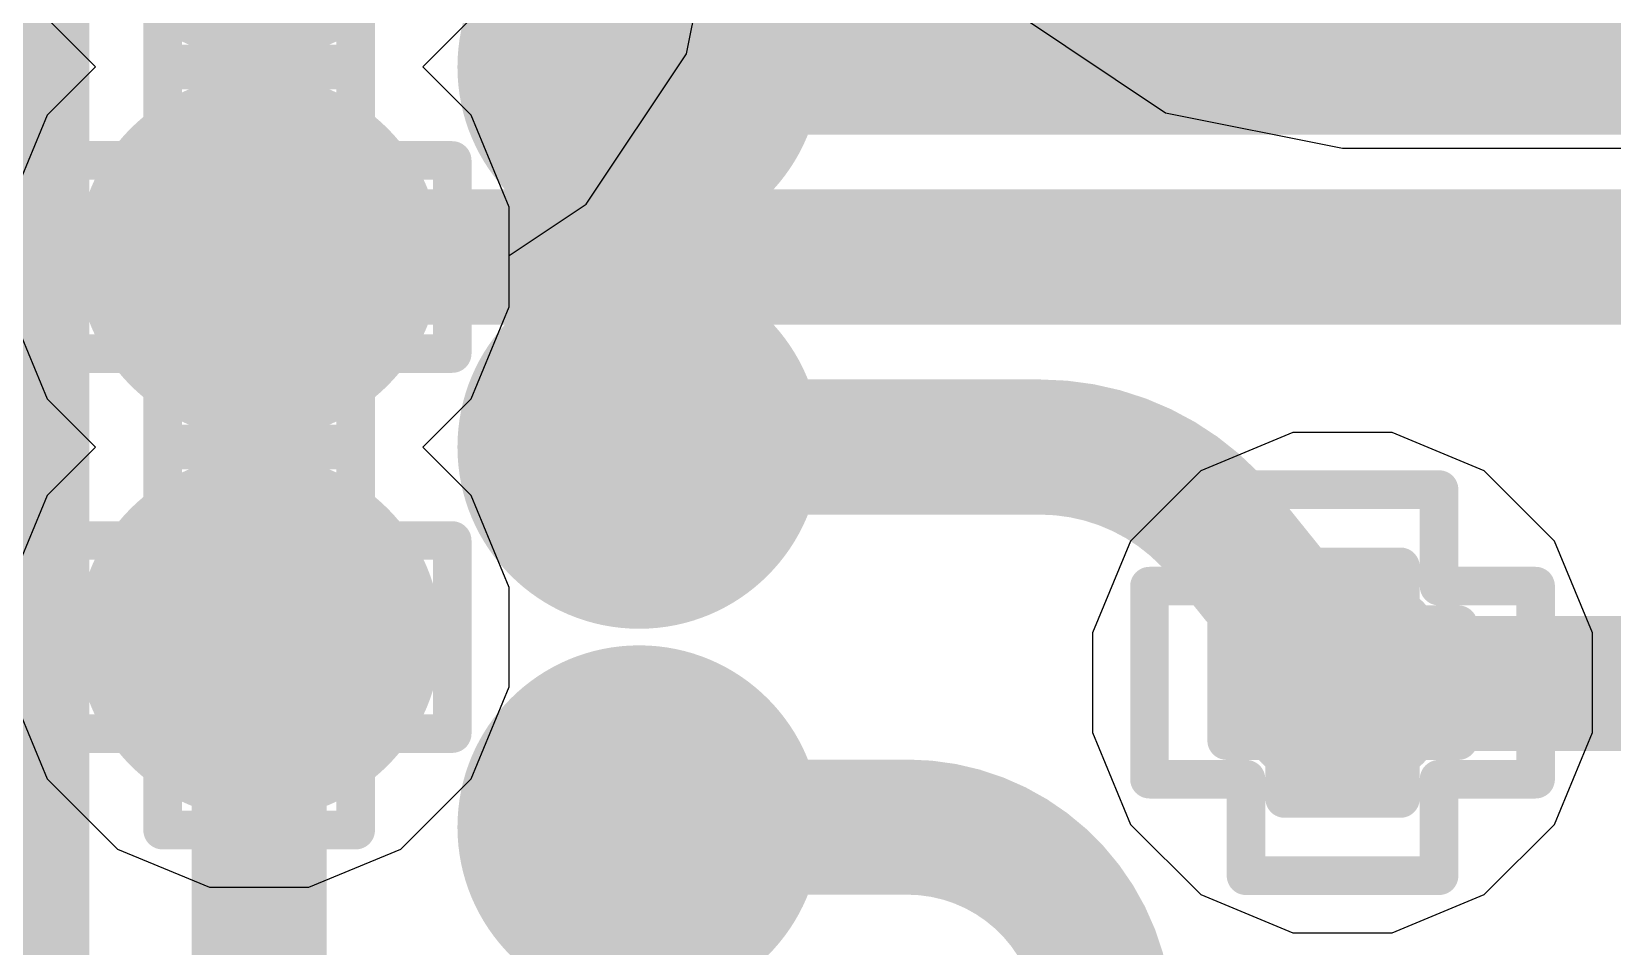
# Model space of a CAD drawing. Header units: inches. Extents: x -2 to 5376, y -4 to 5426.
# Drawn here: x 126.037 to 128.117, y 36.763 to 37.967 of the extents above; entities that cross this region are included whole.
import ezdxf

# ---------------------------------------------------------------- set-up
doc = ezdxf.new("R2010")
doc.units = ezdxf.units.IN
for name, color, linetype in [('Bottom Layer', 5, 'Continuous'), ('Drill Drawing', 1, 'Continuous'), ('Layer 1', 16, 'Continuous'), ('Layer 2', 76, 'Continuous'), ('Top Layer', 1, 'Continuous'), ('Top Paste', 8, 'Continuous'), ('Top Solder', 216, 'Continuous'), ('Via Holes', 16, 'Continuous')]:
    doc.layers.add(name, color=color, linetype=linetype)

# ---------------------------------------------------------------- blocks, each defined once
blk = doc.blocks.new('AQFN_73_EP_7_7__144')
at = {"layer": 'Top Layer'}
h = blk.add_hatch(color=1, dxfattribs=at)
edge = h.paths.add_edge_path()
edge.add_arc((3.25, -1.25), 0.1375, 0, 360)
h = blk.add_hatch(color=1, dxfattribs=at)
edge = h.paths.add_edge_path()
edge.add_arc((2.75, -1.5), 0.1375, 0, 360)
h = blk.add_hatch(color=1, dxfattribs=at)
edge = h.paths.add_edge_path()
edge.add_arc((3.25, -1.75), 0.1375, 0, 360)
h = blk.add_hatch(color=1, dxfattribs=at)
edge = h.paths.add_edge_path()
edge.add_arc((2.75, -2), 0.1375, 0, 360)
h = blk.add_hatch(color=1, dxfattribs=at)
edge = h.paths.add_edge_path()
edge.add_arc((3.25, -2.25), 0.1375, 0, 360)
at = {"layer": 'Top Paste'}
h = blk.add_hatch(color=8, dxfattribs=at)
edge = h.paths.add_edge_path()
edge.add_arc((3.25, -1.25), 0.1375, 0, 360)
h = blk.add_hatch(color=8, dxfattribs=at)
edge = h.paths.add_edge_path()
edge.add_arc((2.75, -1.5), 0.1375, 0, 360)
h = blk.add_hatch(color=8, dxfattribs=at)
edge = h.paths.add_edge_path()
edge.add_arc((3.25, -1.75), 0.1375, 0, 360)
h = blk.add_hatch(color=8, dxfattribs=at)
edge = h.paths.add_edge_path()
edge.add_arc((2.75, -2), 0.1375, 0, 360)
h = blk.add_hatch(color=8, dxfattribs=at)
edge = h.paths.add_edge_path()
edge.add_arc((3.25, -2.25), 0.1375, 0, 360)
at = {"layer": 'Top Solder'}
blk.add_hatch(color=216, dxfattribs=at).paths.add_polyline_path([(-2.5266, 2.5266), (2.5266, 2.5266), (2.5266, -2.5266), (-2.5266, -2.5266)])
h = blk.add_hatch(color=216, dxfattribs=at)
edge = h.paths.add_edge_path()
edge.add_arc((2.75, -1), 0.2391, 0, 360)
h = blk.add_hatch(color=216, dxfattribs=at)
edge = h.paths.add_edge_path()
edge.add_arc((3.25, -1.25), 0.2391, 0, 360)
h = blk.add_hatch(color=216, dxfattribs=at)
edge = h.paths.add_edge_path()
edge.add_arc((2.75, -1.5), 0.2391, 0, 360)
h = blk.add_hatch(color=216, dxfattribs=at)
edge = h.paths.add_edge_path()
edge.add_arc((3.25, -1.75), 0.2391, 0, 360)
h = blk.add_hatch(color=216, dxfattribs=at)
edge = h.paths.add_edge_path()
edge.add_arc((2.75, -2), 0.2391, 0, 360)
h = blk.add_hatch(color=216, dxfattribs=at)
edge = h.paths.add_edge_path()
edge.add_arc((3.25, -2.25), 0.2391, 0, 360)

msp = doc.modelspace()

# ---------------------------------------------------------------- hatches: boundary and pattern name
at = {"layer": 'Bottom Layer'}
h = msp.add_hatch(color=5, dxfattribs=at)
edge = h.paths.add_edge_path()
edge.add_arc((126.3366, 37.6704), 0.15, 0, 360)
h = msp.add_hatch(color=5, dxfattribs=at)
edge = h.paths.add_edge_path()
edge.add_arc((126.3366, 37.1704), 0.15, 0, 360)
h = msp.add_hatch(color=5, dxfattribs=at)
edge = h.paths.add_edge_path()
edge.add_arc((127.762, 37.1104), 0.15, 0, 360)
at = {"layer": 'Layer 1'}
h = msp.add_hatch(color=16, dxfattribs=at)
edge = h.paths.add_edge_path()
edge.add_arc((126.3366, 37.6704), 0.15, 0, 360)
h = msp.add_hatch(color=16, dxfattribs=at)
edge = h.paths.add_edge_path()
edge.add_arc((126.3366, 37.1704), 0.15, 0, 360)
h = msp.add_hatch(color=16, dxfattribs=at)
edge = h.paths.add_edge_path()
edge.add_arc((127.762, 37.1104), 0.15, 0, 360)
at = {"layer": 'Layer 2'}
h = msp.add_hatch(color=76, dxfattribs=at)
edge = h.paths.add_edge_path()
edge.add_arc((126.3366, 37.6704), 0.15, 0, 360)
h = msp.add_hatch(color=76, dxfattribs=at)
edge = h.paths.add_edge_path()
edge.add_arc((126.3366, 37.1704), 0.15, 0, 360)
h = msp.add_hatch(color=76, dxfattribs=at)
edge = h.paths.add_edge_path()
edge.add_arc((127.762, 37.1104), 0.15, 0, 360)
at = {"layer": 'Top Layer'}
h = msp.add_hatch(color=1, dxfattribs=at)
edge = h.paths.add_edge_path()
edge.add_arc((126.3366, 37.6704), 0.15, 0, 360)
h = msp.add_hatch(color=1, dxfattribs=at)
edge = h.paths.add_edge_path()
edge.add_arc((126.3366, 37.1704), 0.15, 0, 360)
h = msp.add_hatch(color=1, dxfattribs=at)
edge = h.paths.add_edge_path()
edge.add_arc((127.762, 37.1104), 0.15, 0, 360)
at = {"layer": 'Via Holes'}
h = msp.add_hatch(color=7, dxfattribs=at)
edge = h.paths.add_edge_path()
edge.add_arc((126.3366, 37.6704), 0.075, 0, 360)
h = msp.add_hatch(color=7, dxfattribs=at)
edge = h.paths.add_edge_path()
edge.add_arc((126.3366, 37.1704), 0.075, 0, 360)
h = msp.add_hatch(color=7, dxfattribs=at)
edge = h.paths.add_edge_path()
edge.add_arc((127.762, 37.1104), 0.075, 0, 360)

# ---------------------------------------------------------------- linework, layer by layer
at = {"layer": 'Bottom Layer'}
for p, q in [((126.0577, 37.984), (126.1213, 37.9204)), ((126.5519, 37.9204), (126.6155, 37.984)), ((126.1213, 37.9204), (126.0577, 37.8568)), ((126.6155, 37.8568), (126.5519, 37.9204)), ((126.0577, 37.8568), (126.0076, 37.7358)), ((126.6656, 37.7358), (126.6155, 37.8568)), ((126.6656, 37.605), (126.6656, 37.7358)), ((126.0076, 37.605), (126.0577, 37.484)), ((126.6155, 37.484), (126.6656, 37.605)), ((126.0577, 37.484), (126.1213, 37.4204)), ((126.5519, 37.4204), (126.6155, 37.484)), ((127.6966, 37.4394), (127.5756, 37.3893)), ((127.8274, 37.4394), (127.6966, 37.4394)), ((127.9484, 37.3893), (127.8274, 37.4394)), ((126.1213, 37.4204), (126.0577, 37.3568)), ((126.6155, 37.3568), (126.5519, 37.4204)), ((127.5756, 37.3893), (127.4831, 37.2967)), ((128.0409, 37.2967), (127.9484, 37.3893)), ((126.0577, 37.3568), (126.0076, 37.2358)), ((126.6656, 37.2358), (126.6155, 37.3568)), ((127.4831, 37.2967), (127.433, 37.1758)), ((128.091, 37.1758), (128.0409, 37.2967)), ((126.6656, 37.105), (126.6656, 37.2358)), ((127.433, 37.1758), (127.433, 37.0449)), ((128.091, 37.0449), (128.091, 37.1758)), ((126.0076, 37.105), (126.0577, 36.984)), ((126.6155, 36.984), (126.6656, 37.105)), ((127.433, 37.0449), (127.4831, 36.924)), ((128.0409, 36.924), (128.091, 37.0449)), ((126.0577, 36.984), (126.1502, 36.8915)), ((126.523, 36.8915), (126.6155, 36.984)), ((127.4831, 36.924), (127.5756, 36.8315)), ((127.9484, 36.8315), (128.0409, 36.924)), ((126.1502, 36.8915), (126.2712, 36.8414)), ((126.402, 36.8414), (126.523, 36.8915)), ((126.2712, 36.8414), (126.402, 36.8414)), ((127.5756, 36.8315), (127.6966, 36.7814)), ((127.8274, 36.7814), (127.9484, 36.8315)), ((127.6966, 36.7814), (127.8274, 36.7814))]:
    msp.add_line(p, q, dxfattribs=at)
at = {"layer": 'Drill Drawing'}
for points in [[(126.2096, 37.9164, 0.0508, 0.0508, 0), (126.2096, 38.0434, 0.0508, 0.0508, 0)], [(126.4636, 37.9164, 0.0508, 0.0508, 0), (126.4636, 38.0434, 0.0508, 0.0508, 0)], [(126.2096, 37.7974, 0.0508, 0.0508, 0), (126.2096, 37.9244, 0.0508, 0.0508, 0)], [(126.2096, 37.9244, 0.0508, 0.0508, 0), (126.4636, 37.9244, 0.0508, 0.0508, 0)], [(126.2096, 37.9164, 0.0508, 0.0508, 0), (126.4636, 37.9164, 0.0508, 0.0508, 0)], [(126.4636, 37.7974, 0.0508, 0.0508, 0), (126.4636, 37.9244, 0.0508, 0.0508, 0)], [(126.2604, 37.7466, 0.0508, 0.0508, 0), (126.2604, 37.8228, 0.0508, 0.0508, 0)], [(126.2604, 37.8228, 0.0508, 0.0508, 0), (126.4128, 37.8228, 0.0508, 0.0508, 0)], [(126.4128, 37.7466, 0.0508, 0.0508, 0), (126.4128, 37.8228, 0.0508, 0.0508, 0)], [(126.0826, 37.5434, 0.0508, 0.0508, 0), (126.0826, 37.7974, 0.0508, 0.0508, 0)], [(126.0826, 37.7974, 0.0508, 0.0508, 0), (126.2096, 37.7974, 0.0508, 0.0508, 0)], [(126.4636, 37.7974, 0.0508, 0.0508, 0), (126.5906, 37.7974, 0.0508, 0.0508, 0)], [(126.5906, 37.5434, 0.0508, 0.0508, 0), (126.5906, 37.7974, 0.0508, 0.0508, 0)], [(126.1842, 37.5942, 0.0508, 0.0508, 0), (126.1842, 37.7466, 0.0508, 0.0508, 0)], [(126.1842, 37.7466, 0.0508, 0.0508, 0), (126.2604, 37.7466, 0.0508, 0.0508, 0)], [(126.4128, 37.7466, 0.0508, 0.0508, 0), (126.489, 37.7466, 0.0508, 0.0508, 0)], [(126.489, 37.5942, 0.0508, 0.0508, 0), (126.489, 37.7466, 0.0508, 0.0508, 0)], [(126.1842, 37.5942, 0.0508, 0.0508, 0), (126.2604, 37.5942, 0.0508, 0.0508, 0)], [(126.2604, 37.518, 0.0508, 0.0508, 0), (126.2604, 37.5942, 0.0508, 0.0508, 0)], [(126.4128, 37.5942, 0.0508, 0.0508, 0), (126.489, 37.5942, 0.0508, 0.0508, 0)], [(126.4128, 37.518, 0.0508, 0.0508, 0), (126.4128, 37.5942, 0.0508, 0.0508, 0)], [(126.0826, 37.5434, 0.0508, 0.0508, 0), (126.2096, 37.5434, 0.0508, 0.0508, 0)], [(126.2096, 37.4164, 0.0508, 0.0508, 0), (126.2096, 37.5434, 0.0508, 0.0508, 0)], [(126.4636, 37.5434, 0.0508, 0.0508, 0), (126.5906, 37.5434, 0.0508, 0.0508, 0)], [(126.4636, 37.4164, 0.0508, 0.0508, 0), (126.4636, 37.5434, 0.0508, 0.0508, 0)], [(126.2604, 37.518, 0.0508, 0.0508, 0), (126.4128, 37.518, 0.0508, 0.0508, 0)], [(126.2096, 37.2974, 0.0508, 0.0508, 0), (126.2096, 37.4244, 0.0508, 0.0508, 0)], [(126.2096, 37.4244, 0.0508, 0.0508, 0), (126.4636, 37.4244, 0.0508, 0.0508, 0)], [(126.2096, 37.4164, 0.0508, 0.0508, 0), (126.4636, 37.4164, 0.0508, 0.0508, 0)], [(126.4636, 37.2974, 0.0508, 0.0508, 0), (126.4636, 37.4244, 0.0508, 0.0508, 0)], [(127.635, 37.2374, 0.0508, 0.0508, 0), (127.635, 37.3644, 0.0508, 0.0508, 0)], [(127.635, 37.3644, 0.0508, 0.0508, 0), (127.889, 37.3644, 0.0508, 0.0508, 0)], [(127.889, 37.2374, 0.0508, 0.0508, 0), (127.889, 37.3644, 0.0508, 0.0508, 0)], [(126.2604, 37.2466, 0.0508, 0.0508, 0), (126.2604, 37.3228, 0.0508, 0.0508, 0)], [(126.2604, 37.3228, 0.0508, 0.0508, 0), (126.4128, 37.3228, 0.0508, 0.0508, 0)], [(126.4128, 37.2466, 0.0508, 0.0508, 0), (126.4128, 37.3228, 0.0508, 0.0508, 0)], [(126.0826, 37.0434, 0.0508, 0.0508, 0), (126.0826, 37.2974, 0.0508, 0.0508, 0)], [(126.0826, 37.2974, 0.0508, 0.0508, 0), (126.2096, 37.2974, 0.0508, 0.0508, 0)], [(126.4636, 37.2974, 0.0508, 0.0508, 0), (126.5906, 37.2974, 0.0508, 0.0508, 0)], [(126.5906, 37.0434, 0.0508, 0.0508, 0), (126.5906, 37.2974, 0.0508, 0.0508, 0)], [(126.1842, 37.0942, 0.0508, 0.0508, 0), (126.1842, 37.2466, 0.0508, 0.0508, 0)], [(126.1842, 37.2466, 0.0508, 0.0508, 0), (126.2604, 37.2466, 0.0508, 0.0508, 0)], [(126.4128, 37.2466, 0.0508, 0.0508, 0), (126.489, 37.2466, 0.0508, 0.0508, 0)], [(126.489, 37.0942, 0.0508, 0.0508, 0), (126.489, 37.2466, 0.0508, 0.0508, 0)], [(127.6858, 37.1866, 0.0508, 0.0508, 0), (127.6858, 37.2628, 0.0508, 0.0508, 0)], [(127.6858, 37.2628, 0.0508, 0.0508, 0), (127.8382, 37.2628, 0.0508, 0.0508, 0)], [(127.8382, 37.1866, 0.0508, 0.0508, 0), (127.8382, 37.2628, 0.0508, 0.0508, 0)], [(127.508, 36.9834, 0.0508, 0.0508, 0), (127.508, 37.2374, 0.0508, 0.0508, 0)], [(127.508, 37.2374, 0.0508, 0.0508, 0), (127.635, 37.2374, 0.0508, 0.0508, 0)], [(127.889, 37.2374, 0.0508, 0.0508, 0), (128.016, 37.2374, 0.0508, 0.0508, 0)], [(128.016, 36.9834, 0.0508, 0.0508, 0), (128.016, 37.2374, 0.0508, 0.0508, 0)], [(127.6096, 37.0342, 0.0508, 0.0508, 0), (127.6096, 37.1866, 0.0508, 0.0508, 0)], [(127.6096, 37.1866, 0.0508, 0.0508, 0), (127.6858, 37.1866, 0.0508, 0.0508, 0)], [(127.8382, 37.1866, 0.0508, 0.0508, 0), (127.9144, 37.1866, 0.0508, 0.0508, 0)], [(127.9144, 37.0342, 0.0508, 0.0508, 0), (127.9144, 37.1866, 0.0508, 0.0508, 0)], [(126.1842, 37.0942, 0.0508, 0.0508, 0), (126.2604, 37.0942, 0.0508, 0.0508, 0)], [(126.2604, 37.018, 0.0508, 0.0508, 0), (126.2604, 37.0942, 0.0508, 0.0508, 0)], [(126.4128, 37.0942, 0.0508, 0.0508, 0), (126.489, 37.0942, 0.0508, 0.0508, 0)], [(126.4128, 37.018, 0.0508, 0.0508, 0), (126.4128, 37.0942, 0.0508, 0.0508, 0)], [(126.0826, 37.0434, 0.0508, 0.0508, 0), (126.2096, 37.0434, 0.0508, 0.0508, 0)], [(126.2096, 36.9164, 0.0508, 0.0508, 0), (126.2096, 37.0434, 0.0508, 0.0508, 0)], [(126.4636, 37.0434, 0.0508, 0.0508, 0), (126.5906, 37.0434, 0.0508, 0.0508, 0)], [(126.4636, 36.9164, 0.0508, 0.0508, 0), (126.4636, 37.0434, 0.0508, 0.0508, 0)], [(126.2604, 37.018, 0.0508, 0.0508, 0), (126.4128, 37.018, 0.0508, 0.0508, 0)], [(127.6096, 37.0342, 0.0508, 0.0508, 0), (127.6858, 37.0342, 0.0508, 0.0508, 0)], [(127.6858, 36.958, 0.0508, 0.0508, 0), (127.6858, 37.0342, 0.0508, 0.0508, 0)], [(127.8382, 37.0342, 0.0508, 0.0508, 0), (127.9144, 37.0342, 0.0508, 0.0508, 0)], [(127.8382, 36.958, 0.0508, 0.0508, 0), (127.8382, 37.0342, 0.0508, 0.0508, 0)], [(127.508, 36.9834, 0.0508, 0.0508, 0), (127.635, 36.9834, 0.0508, 0.0508, 0)], [(127.635, 36.8564, 0.0508, 0.0508, 0), (127.635, 36.9834, 0.0508, 0.0508, 0)], [(127.889, 36.9834, 0.0508, 0.0508, 0), (128.016, 36.9834, 0.0508, 0.0508, 0)], [(127.889, 36.8564, 0.0508, 0.0508, 0), (127.889, 36.9834, 0.0508, 0.0508, 0)], [(127.6858, 36.958, 0.0508, 0.0508, 0), (127.8382, 36.958, 0.0508, 0.0508, 0)], [(126.2096, 36.9164, 0.0508, 0.0508, 0), (126.4636, 36.9164, 0.0508, 0.0508, 0)], [(127.635, 36.8564, 0.0508, 0.0508, 0), (127.889, 36.8564, 0.0508, 0.0508, 0)]]:
    msp.add_lwpolyline(points, format="xyseb", dxfattribs=at)
for points in [[(126.1969, 37.9244, 0.0254, 0.0254, 1), (126.2223, 37.9244, 0.0254, 0.0254, 1)], [(126.1969, 37.9244, 0.0254, 0.0254, 1), (126.2223, 37.9244, 0.0254, 0.0254, 1)], [(126.1969, 37.9164, 0.0254, 0.0254, 1), (126.2223, 37.9164, 0.0254, 0.0254, 1)], [(126.1969, 37.9164, 0.0254, 0.0254, 1), (126.2223, 37.9164, 0.0254, 0.0254, 1)], [(126.4509, 37.9244, 0.0254, 0.0254, 1), (126.4763, 37.9244, 0.0254, 0.0254, 1)], [(126.4509, 37.9244, 0.0254, 0.0254, 1), (126.4763, 37.9244, 0.0254, 0.0254, 1)], [(126.4509, 37.9164, 0.0254, 0.0254, 1), (126.4763, 37.9164, 0.0254, 0.0254, 1)], [(126.4509, 37.9164, 0.0254, 0.0254, 1), (126.4763, 37.9164, 0.0254, 0.0254, 1)], [(126.2477, 37.8228, 0.0254, 0.0254, 1), (126.2731, 37.8228, 0.0254, 0.0254, 1)], [(126.2477, 37.8228, 0.0254, 0.0254, 1), (126.2731, 37.8228, 0.0254, 0.0254, 1)], [(126.4001, 37.8228, 0.0254, 0.0254, 1), (126.4255, 37.8228, 0.0254, 0.0254, 1)], [(126.4001, 37.8228, 0.0254, 0.0254, 1), (126.4255, 37.8228, 0.0254, 0.0254, 1)], [(126.0699, 37.7974, 0.0254, 0.0254, 1), (126.0953, 37.7974, 0.0254, 0.0254, 1)], [(126.0699, 37.7974, 0.0254, 0.0254, 1), (126.0953, 37.7974, 0.0254, 0.0254, 1)], [(126.1969, 37.7974, 0.0254, 0.0254, 1), (126.2223, 37.7974, 0.0254, 0.0254, 1)], [(126.1969, 37.7974, 0.0254, 0.0254, 1), (126.2223, 37.7974, 0.0254, 0.0254, 1)], [(126.4509, 37.7974, 0.0254, 0.0254, 1), (126.4763, 37.7974, 0.0254, 0.0254, 1)], [(126.4509, 37.7974, 0.0254, 0.0254, 1), (126.4763, 37.7974, 0.0254, 0.0254, 1)], [(126.5779, 37.7974, 0.0254, 0.0254, 1), (126.6033, 37.7974, 0.0254, 0.0254, 1)], [(126.5779, 37.7974, 0.0254, 0.0254, 1), (126.6033, 37.7974, 0.0254, 0.0254, 1)], [(126.1715, 37.7466, 0.0254, 0.0254, 1), (126.1969, 37.7466, 0.0254, 0.0254, 1)], [(126.1715, 37.7466, 0.0254, 0.0254, 1), (126.1969, 37.7466, 0.0254, 0.0254, 1)], [(126.2477, 37.7466, 0.0254, 0.0254, 1), (126.2731, 37.7466, 0.0254, 0.0254, 1)], [(126.2477, 37.7466, 0.0254, 0.0254, 1), (126.2731, 37.7466, 0.0254, 0.0254, 1)], [(126.4001, 37.7466, 0.0254, 0.0254, 1), (126.4255, 37.7466, 0.0254, 0.0254, 1)], [(126.4001, 37.7466, 0.0254, 0.0254, 1), (126.4255, 37.7466, 0.0254, 0.0254, 1)], [(126.4763, 37.7466, 0.0254, 0.0254, 1), (126.5017, 37.7466, 0.0254, 0.0254, 1)], [(126.4763, 37.7466, 0.0254, 0.0254, 1), (126.5017, 37.7466, 0.0254, 0.0254, 1)], [(126.1715, 37.5942, 0.0254, 0.0254, 1), (126.1969, 37.5942, 0.0254, 0.0254, 1)], [(126.1715, 37.5942, 0.0254, 0.0254, 1), (126.1969, 37.5942, 0.0254, 0.0254, 1)], [(126.2477, 37.5942, 0.0254, 0.0254, 1), (126.2731, 37.5942, 0.0254, 0.0254, 1)], [(126.2477, 37.5942, 0.0254, 0.0254, 1), (126.2731, 37.5942, 0.0254, 0.0254, 1)], [(126.4001, 37.5942, 0.0254, 0.0254, 1), (126.4255, 37.5942, 0.0254, 0.0254, 1)], [(126.4001, 37.5942, 0.0254, 0.0254, 1), (126.4255, 37.5942, 0.0254, 0.0254, 1)], [(126.4763, 37.5942, 0.0254, 0.0254, 1), (126.5017, 37.5942, 0.0254, 0.0254, 1)], [(126.4763, 37.5942, 0.0254, 0.0254, 1), (126.5017, 37.5942, 0.0254, 0.0254, 1)], [(126.0699, 37.5434, 0.0254, 0.0254, 1), (126.0953, 37.5434, 0.0254, 0.0254, 1)], [(126.0699, 37.5434, 0.0254, 0.0254, 1), (126.0953, 37.5434, 0.0254, 0.0254, 1)], [(126.1969, 37.5434, 0.0254, 0.0254, 1), (126.2223, 37.5434, 0.0254, 0.0254, 1)], [(126.1969, 37.5434, 0.0254, 0.0254, 1), (126.2223, 37.5434, 0.0254, 0.0254, 1)], [(126.4509, 37.5434, 0.0254, 0.0254, 1), (126.4763, 37.5434, 0.0254, 0.0254, 1)], [(126.4509, 37.5434, 0.0254, 0.0254, 1), (126.4763, 37.5434, 0.0254, 0.0254, 1)], [(126.5779, 37.5434, 0.0254, 0.0254, 1), (126.6033, 37.5434, 0.0254, 0.0254, 1)], [(126.5779, 37.5434, 0.0254, 0.0254, 1), (126.6033, 37.5434, 0.0254, 0.0254, 1)], [(126.2477, 37.518, 0.0254, 0.0254, 1), (126.2731, 37.518, 0.0254, 0.0254, 1)], [(126.2477, 37.518, 0.0254, 0.0254, 1), (126.2731, 37.518, 0.0254, 0.0254, 1)], [(126.4001, 37.518, 0.0254, 0.0254, 1), (126.4255, 37.518, 0.0254, 0.0254, 1)], [(126.4001, 37.518, 0.0254, 0.0254, 1), (126.4255, 37.518, 0.0254, 0.0254, 1)], [(126.1969, 37.4244, 0.0254, 0.0254, 1), (126.2223, 37.4244, 0.0254, 0.0254, 1)], [(126.1969, 37.4244, 0.0254, 0.0254, 1), (126.2223, 37.4244, 0.0254, 0.0254, 1)], [(126.1969, 37.4164, 0.0254, 0.0254, 1), (126.2223, 37.4164, 0.0254, 0.0254, 1)], [(126.1969, 37.4164, 0.0254, 0.0254, 1), (126.2223, 37.4164, 0.0254, 0.0254, 1)], [(126.4509, 37.4244, 0.0254, 0.0254, 1), (126.4763, 37.4244, 0.0254, 0.0254, 1)], [(126.4509, 37.4244, 0.0254, 0.0254, 1), (126.4763, 37.4244, 0.0254, 0.0254, 1)], [(126.4509, 37.4164, 0.0254, 0.0254, 1), (126.4763, 37.4164, 0.0254, 0.0254, 1)], [(126.4509, 37.4164, 0.0254, 0.0254, 1), (126.4763, 37.4164, 0.0254, 0.0254, 1)], [(127.6223, 37.3644, 0.0254, 0.0254, 1), (127.6477, 37.3644, 0.0254, 0.0254, 1)], [(127.6223, 37.3644, 0.0254, 0.0254, 1), (127.6477, 37.3644, 0.0254, 0.0254, 1)], [(127.8763, 37.3644, 0.0254, 0.0254, 1), (127.9017, 37.3644, 0.0254, 0.0254, 1)], [(127.8763, 37.3644, 0.0254, 0.0254, 1), (127.9017, 37.3644, 0.0254, 0.0254, 1)], [(126.2477, 37.3228, 0.0254, 0.0254, 1), (126.2731, 37.3228, 0.0254, 0.0254, 1)], [(126.2477, 37.3228, 0.0254, 0.0254, 1), (126.2731, 37.3228, 0.0254, 0.0254, 1)], [(126.4001, 37.3228, 0.0254, 0.0254, 1), (126.4255, 37.3228, 0.0254, 0.0254, 1)], [(126.4001, 37.3228, 0.0254, 0.0254, 1), (126.4255, 37.3228, 0.0254, 0.0254, 1)], [(126.0699, 37.2974, 0.0254, 0.0254, 1), (126.0953, 37.2974, 0.0254, 0.0254, 1)], [(126.0699, 37.2974, 0.0254, 0.0254, 1), (126.0953, 37.2974, 0.0254, 0.0254, 1)], [(126.1969, 37.2974, 0.0254, 0.0254, 1), (126.2223, 37.2974, 0.0254, 0.0254, 1)], [(126.1969, 37.2974, 0.0254, 0.0254, 1), (126.2223, 37.2974, 0.0254, 0.0254, 1)], [(126.4509, 37.2974, 0.0254, 0.0254, 1), (126.4763, 37.2974, 0.0254, 0.0254, 1)], [(126.4509, 37.2974, 0.0254, 0.0254, 1), (126.4763, 37.2974, 0.0254, 0.0254, 1)], [(126.5779, 37.2974, 0.0254, 0.0254, 1), (126.6033, 37.2974, 0.0254, 0.0254, 1)], [(126.5779, 37.2974, 0.0254, 0.0254, 1), (126.6033, 37.2974, 0.0254, 0.0254, 1)], [(126.1715, 37.2466, 0.0254, 0.0254, 1), (126.1969, 37.2466, 0.0254, 0.0254, 1)], [(126.1715, 37.2466, 0.0254, 0.0254, 1), (126.1969, 37.2466, 0.0254, 0.0254, 1)], [(126.2477, 37.2466, 0.0254, 0.0254, 1), (126.2731, 37.2466, 0.0254, 0.0254, 1)], [(126.2477, 37.2466, 0.0254, 0.0254, 1), (126.2731, 37.2466, 0.0254, 0.0254, 1)], [(126.4001, 37.2466, 0.0254, 0.0254, 1), (126.4255, 37.2466, 0.0254, 0.0254, 1)], [(126.4001, 37.2466, 0.0254, 0.0254, 1), (126.4255, 37.2466, 0.0254, 0.0254, 1)], [(126.4763, 37.2466, 0.0254, 0.0254, 1), (126.5017, 37.2466, 0.0254, 0.0254, 1)], [(126.4763, 37.2466, 0.0254, 0.0254, 1), (126.5017, 37.2466, 0.0254, 0.0254, 1)], [(127.6731, 37.2628, 0.0254, 0.0254, 1), (127.6985, 37.2628, 0.0254, 0.0254, 1)], [(127.6731, 37.2628, 0.0254, 0.0254, 1), (127.6985, 37.2628, 0.0254, 0.0254, 1)], [(127.8255, 37.2628, 0.0254, 0.0254, 1), (127.8509, 37.2628, 0.0254, 0.0254, 1)], [(127.8255, 37.2628, 0.0254, 0.0254, 1), (127.8509, 37.2628, 0.0254, 0.0254, 1)], [(127.4953, 37.2374, 0.0254, 0.0254, 1), (127.5207, 37.2374, 0.0254, 0.0254, 1)], [(127.4953, 37.2374, 0.0254, 0.0254, 1), (127.5207, 37.2374, 0.0254, 0.0254, 1)], [(127.6223, 37.2374, 0.0254, 0.0254, 1), (127.6477, 37.2374, 0.0254, 0.0254, 1)], [(127.6223, 37.2374, 0.0254, 0.0254, 1), (127.6477, 37.2374, 0.0254, 0.0254, 1)], [(127.8763, 37.2374, 0.0254, 0.0254, 1), (127.9017, 37.2374, 0.0254, 0.0254, 1)], [(127.8763, 37.2374, 0.0254, 0.0254, 1), (127.9017, 37.2374, 0.0254, 0.0254, 1)], [(128.0033, 37.2374, 0.0254, 0.0254, 1), (128.0287, 37.2374, 0.0254, 0.0254, 1)], [(128.0033, 37.2374, 0.0254, 0.0254, 1), (128.0287, 37.2374, 0.0254, 0.0254, 1)], [(127.5969, 37.1866, 0.0254, 0.0254, 1), (127.6223, 37.1866, 0.0254, 0.0254, 1)], [(127.5969, 37.1866, 0.0254, 0.0254, 1), (127.6223, 37.1866, 0.0254, 0.0254, 1)], [(127.6731, 37.1866, 0.0254, 0.0254, 1), (127.6985, 37.1866, 0.0254, 0.0254, 1)], [(127.6731, 37.1866, 0.0254, 0.0254, 1), (127.6985, 37.1866, 0.0254, 0.0254, 1)], [(127.8255, 37.1866, 0.0254, 0.0254, 1), (127.8509, 37.1866, 0.0254, 0.0254, 1)], [(127.8255, 37.1866, 0.0254, 0.0254, 1), (127.8509, 37.1866, 0.0254, 0.0254, 1)], [(127.9017, 37.1866, 0.0254, 0.0254, 1), (127.9271, 37.1866, 0.0254, 0.0254, 1)], [(127.9017, 37.1866, 0.0254, 0.0254, 1), (127.9271, 37.1866, 0.0254, 0.0254, 1)], [(126.1715, 37.0942, 0.0254, 0.0254, 1), (126.1969, 37.0942, 0.0254, 0.0254, 1)], [(126.1715, 37.0942, 0.0254, 0.0254, 1), (126.1969, 37.0942, 0.0254, 0.0254, 1)], [(126.2477, 37.0942, 0.0254, 0.0254, 1), (126.2731, 37.0942, 0.0254, 0.0254, 1)], [(126.2477, 37.0942, 0.0254, 0.0254, 1), (126.2731, 37.0942, 0.0254, 0.0254, 1)], [(126.4001, 37.0942, 0.0254, 0.0254, 1), (126.4255, 37.0942, 0.0254, 0.0254, 1)], [(126.4001, 37.0942, 0.0254, 0.0254, 1), (126.4255, 37.0942, 0.0254, 0.0254, 1)], [(126.4763, 37.0942, 0.0254, 0.0254, 1), (126.5017, 37.0942, 0.0254, 0.0254, 1)], [(126.4763, 37.0942, 0.0254, 0.0254, 1), (126.5017, 37.0942, 0.0254, 0.0254, 1)], [(126.0699, 37.0434, 0.0254, 0.0254, 1), (126.0953, 37.0434, 0.0254, 0.0254, 1)], [(126.0699, 37.0434, 0.0254, 0.0254, 1), (126.0953, 37.0434, 0.0254, 0.0254, 1)], [(126.1969, 37.0434, 0.0254, 0.0254, 1), (126.2223, 37.0434, 0.0254, 0.0254, 1)], [(126.1969, 37.0434, 0.0254, 0.0254, 1), (126.2223, 37.0434, 0.0254, 0.0254, 1)], [(126.4509, 37.0434, 0.0254, 0.0254, 1), (126.4763, 37.0434, 0.0254, 0.0254, 1)], [(126.4509, 37.0434, 0.0254, 0.0254, 1), (126.4763, 37.0434, 0.0254, 0.0254, 1)], [(126.5779, 37.0434, 0.0254, 0.0254, 1), (126.6033, 37.0434, 0.0254, 0.0254, 1)], [(126.5779, 37.0434, 0.0254, 0.0254, 1), (126.6033, 37.0434, 0.0254, 0.0254, 1)], [(126.2477, 37.018, 0.0254, 0.0254, 1), (126.2731, 37.018, 0.0254, 0.0254, 1)], [(126.2477, 37.018, 0.0254, 0.0254, 1), (126.2731, 37.018, 0.0254, 0.0254, 1)], [(126.4001, 37.018, 0.0254, 0.0254, 1), (126.4255, 37.018, 0.0254, 0.0254, 1)], [(126.4001, 37.018, 0.0254, 0.0254, 1), (126.4255, 37.018, 0.0254, 0.0254, 1)], [(127.5969, 37.0342, 0.0254, 0.0254, 1), (127.6223, 37.0342, 0.0254, 0.0254, 1)], [(127.5969, 37.0342, 0.0254, 0.0254, 1), (127.6223, 37.0342, 0.0254, 0.0254, 1)], [(127.6731, 37.0342, 0.0254, 0.0254, 1), (127.6985, 37.0342, 0.0254, 0.0254, 1)], [(127.6731, 37.0342, 0.0254, 0.0254, 1), (127.6985, 37.0342, 0.0254, 0.0254, 1)], [(127.8255, 37.0342, 0.0254, 0.0254, 1), (127.8509, 37.0342, 0.0254, 0.0254, 1)], [(127.8255, 37.0342, 0.0254, 0.0254, 1), (127.8509, 37.0342, 0.0254, 0.0254, 1)], [(127.9017, 37.0342, 0.0254, 0.0254, 1), (127.9271, 37.0342, 0.0254, 0.0254, 1)], [(127.9017, 37.0342, 0.0254, 0.0254, 1), (127.9271, 37.0342, 0.0254, 0.0254, 1)], [(127.4953, 36.9834, 0.0254, 0.0254, 1), (127.5207, 36.9834, 0.0254, 0.0254, 1)], [(127.4953, 36.9834, 0.0254, 0.0254, 1), (127.5207, 36.9834, 0.0254, 0.0254, 1)], [(127.6223, 36.9834, 0.0254, 0.0254, 1), (127.6477, 36.9834, 0.0254, 0.0254, 1)], [(127.6223, 36.9834, 0.0254, 0.0254, 1), (127.6477, 36.9834, 0.0254, 0.0254, 1)], [(127.8763, 36.9834, 0.0254, 0.0254, 1), (127.9017, 36.9834, 0.0254, 0.0254, 1)], [(127.8763, 36.9834, 0.0254, 0.0254, 1), (127.9017, 36.9834, 0.0254, 0.0254, 1)], [(128.0033, 36.9834, 0.0254, 0.0254, 1), (128.0287, 36.9834, 0.0254, 0.0254, 1)], [(128.0033, 36.9834, 0.0254, 0.0254, 1), (128.0287, 36.9834, 0.0254, 0.0254, 1)], [(127.6731, 36.958, 0.0254, 0.0254, 1), (127.6985, 36.958, 0.0254, 0.0254, 1)], [(127.6731, 36.958, 0.0254, 0.0254, 1), (127.6985, 36.958, 0.0254, 0.0254, 1)], [(127.8255, 36.958, 0.0254, 0.0254, 1), (127.8509, 36.958, 0.0254, 0.0254, 1)], [(127.8255, 36.958, 0.0254, 0.0254, 1), (127.8509, 36.958, 0.0254, 0.0254, 1)], [(126.1969, 36.9164, 0.0254, 0.0254, 1), (126.2223, 36.9164, 0.0254, 0.0254, 1)], [(126.1969, 36.9164, 0.0254, 0.0254, 1), (126.2223, 36.9164, 0.0254, 0.0254, 1)], [(126.4509, 36.9164, 0.0254, 0.0254, 1), (126.4763, 36.9164, 0.0254, 0.0254, 1)], [(126.4509, 36.9164, 0.0254, 0.0254, 1), (126.4763, 36.9164, 0.0254, 0.0254, 1)], [(127.6223, 36.8564, 0.0254, 0.0254, 1), (127.6477, 36.8564, 0.0254, 0.0254, 1)], [(127.6223, 36.8564, 0.0254, 0.0254, 1), (127.6477, 36.8564, 0.0254, 0.0254, 1)], [(127.8763, 36.8564, 0.0254, 0.0254, 1), (127.9017, 36.8564, 0.0254, 0.0254, 1)], [(127.8763, 36.8564, 0.0254, 0.0254, 1), (127.9017, 36.8564, 0.0254, 0.0254, 1)]]:
    msp.add_lwpolyline(points, format="xyseb", close=True, dxfattribs=at)
at = {"layer": 'Layer 1'}
for p, q in [((126.8989, 37.9375), (126.9452, 38.1704)), ((127.3317, 37.992), (127.5291, 37.8601)), ((126.7669, 37.7401), (126.8989, 37.9375)), ((127.5291, 37.8601), (127.762, 37.8137)), ((127.762, 37.8137), (129.0749, 37.8137)), ((126.6656, 37.6723), (126.7669, 37.7401)), ((126.6656, 37.605), (126.6656, 37.6723)), ((126.0076, 37.605), (126.0577, 37.484)), ((126.6155, 37.484), (126.6656, 37.605)), ((126.0577, 37.484), (126.1213, 37.4204)), ((126.5519, 37.4204), (126.6155, 37.484)), ((127.6966, 37.4394), (127.5756, 37.3893)), ((127.8274, 37.4394), (127.6966, 37.4394)), ((127.9484, 37.3893), (127.8274, 37.4394)), ((126.1213, 37.4204), (126.0577, 37.3568)), ((126.6155, 37.3568), (126.5519, 37.4204)), ((127.5756, 37.3893), (127.4831, 37.2967)), ((128.0409, 37.2967), (127.9484, 37.3893)), ((126.0577, 37.3568), (126.0076, 37.2358)), ((126.6656, 37.2358), (126.6155, 37.3568)), ((127.4831, 37.2967), (127.433, 37.1758)), ((128.091, 37.1758), (128.0409, 37.2967)), ((126.6656, 37.105), (126.6656, 37.2358)), ((127.433, 37.1758), (127.433, 37.0449)), ((128.091, 37.0449), (128.091, 37.1758)), ((126.0076, 37.105), (126.0577, 36.984)), ((126.6155, 36.984), (126.6656, 37.105)), ((127.433, 37.0449), (127.4831, 36.924)), ((128.0409, 36.924), (128.091, 37.0449)), ((126.0577, 36.984), (126.1502, 36.8915)), ((126.523, 36.8915), (126.6155, 36.984)), ((127.4831, 36.924), (127.5756, 36.8315)), ((127.9484, 36.8315), (128.0409, 36.924)), ((126.1502, 36.8915), (126.2712, 36.8414)), ((126.402, 36.8414), (126.523, 36.8915)), ((126.2712, 36.8414), (126.402, 36.8414)), ((127.5756, 36.8315), (127.6966, 36.7814)), ((127.8274, 36.7814), (127.9484, 36.8315)), ((127.6966, 36.7814), (127.8274, 36.7814))]:
    msp.add_line(p, q, dxfattribs=at)
at = {"layer": 'Layer 2'}
for points in [[(126.3366, 37.6704, 0.1778, 0.1778, 0), (131.9998, 37.6704, 0.1778, 0.1778, 0)], [(126.3366, 34.9264, 0.1778, 0.1778, 0), (126.3366, 37.1704, 0.1778, 0.1778, 0)], [(127.762, 37.1094, 0.1778, 0.1778, 0), (132.4174, 37.1094, 0.1778, 0.1778, 0)]]:
    msp.add_lwpolyline(points, format="xyseb", dxfattribs=at)
for points in [[(126.2922, 37.6704, 0.0889, 0.0889, 1), (126.3811, 37.6704, 0.0889, 0.0889, 1)], [(126.2922, 37.1704, 0.0889, 0.0889, 1), (126.3811, 37.1704, 0.0889, 0.0889, 1)], [(127.7176, 37.1094, 0.0889, 0.0889, 1), (127.8064, 37.1094, 0.0889, 0.0889, 1)]]:
    msp.add_lwpolyline(points, format="xyseb", close=True, dxfattribs=at)
at = {"layer": 'Top Layer'}
for points in [[(126.8366, 37.9204, 0.1778, 0.1778, 0), (129.897, 37.9204, 0.1778, 0.1778, 0)], [(126.8366, 37.4204, 0.1778, 0.1778, 0), (127.364, 37.4204, 0.1778, 0.1778, 0)], [(127.364, 37.4204, 0.1778, 0.1778, -0.227016), (127.6055, 37.3048, 0.1778, 0.1778, 0)], [(127.6055, 37.3048, 0.1778, 0.1778, 0), (127.762, 37.1104, 0.1778, 0.1778, 0)], [(126.8366, 36.9204, 0.1778, 0.1778, 0), (127.1893, 36.9204, 0.1778, 0.1778, 0)], [(127.1893, 36.9204, 0.1778, 0.1778, -0.414214), (127.4499, 36.6598, 0.1778, 0.1778, 0)]]:
    msp.add_lwpolyline(points, format="xyseb", dxfattribs=at)
for points in [[(126.7922, 37.9204, 0.0889, 0.0889, 1), (126.8811, 37.9204, 0.0889, 0.0889, 1)], [(126.7922, 37.4204, 0.0889, 0.0889, 1), (126.8811, 37.4204, 0.0889, 0.0889, 1)], [(127.3195, 37.4204, 0.0889, 0.0889, 1), (127.4084, 37.4204, 0.0889, 0.0889, 1)], [(127.3195, 37.4204, 0.0889, 0.0889, 1), (127.4084, 37.4204, 0.0889, 0.0889, 1)], [(127.561, 37.3048, 0.0889, 0.0889, 1), (127.6499, 37.3048, 0.0889, 0.0889, 1)], [(127.561, 37.3048, 0.0889, 0.0889, 1), (127.6499, 37.3048, 0.0889, 0.0889, 1)], [(127.7176, 37.1104, 0.0889, 0.0889, 1), (127.8064, 37.1104, 0.0889, 0.0889, 1)], [(126.7922, 36.9204, 0.0889, 0.0889, 1), (126.8811, 36.9204, 0.0889, 0.0889, 1)], [(127.1448, 36.9204, 0.0889, 0.0889, 1), (127.2337, 36.9204, 0.0889, 0.0889, 1)], [(127.1448, 36.9204, 0.0889, 0.0889, 1), (127.2337, 36.9204, 0.0889, 0.0889, 1)]]:
    msp.add_lwpolyline(points, format="xyseb", close=True, dxfattribs=at)

# ---------------------------------------------------------------- block references
msp.add_blockref('AQFN_73_EP_7_7__144', (123.5866, 39.1704))

doc.saveas('drawing.dxf')
